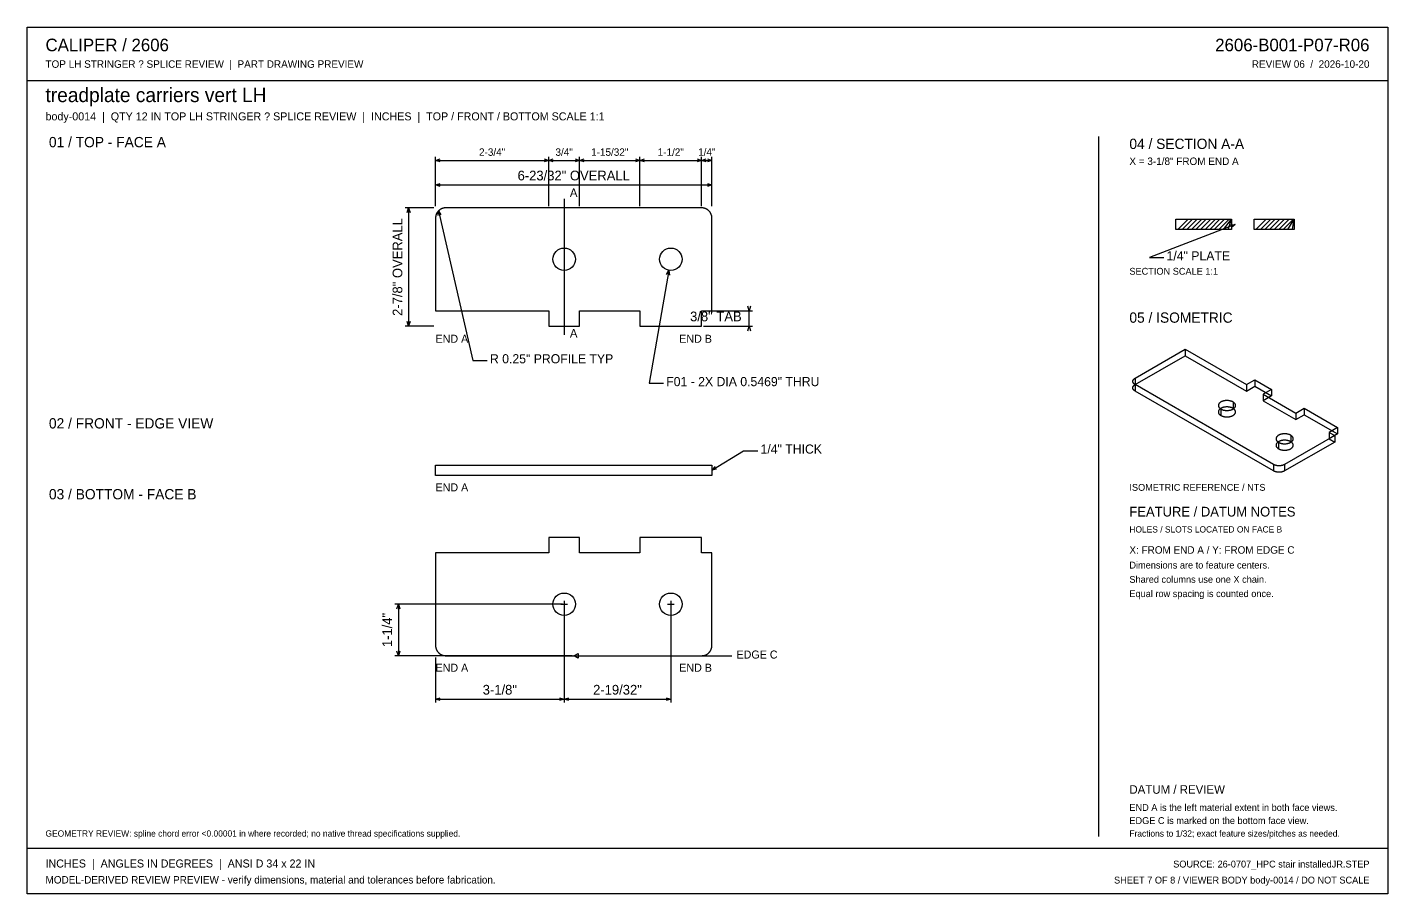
# Model space of a CAD drawing. Header units: inches. Extents: x 0.5 to 33.5, y 0.5 to 21.5.
import ezdxf
from ezdxf.enums import TextEntityAlignment as Align

# ---------------------------------------------------------------- set-up
doc = ezdxf.new("R2010")
doc.units = ezdxf.units.IN
doc.header["$MEASUREMENT"] = 0

msp = doc.modelspace()

# ---------------------------------------------------------------- linework, layer by layer
at = {"layer": 'ANNOTATION'}
for p, q in [((10.392, 17.181), (10.392, 18.375)), ((10.392, 18.292), (10.503, 18.326)), ((10.392, 18.292), (13.142, 18.292)), ((10.503, 18.257), (10.392, 18.292)), ((13.031, 18.326), (13.142, 18.292)), ((13.142, 18.292), (13.031, 18.257)), ((13.142, 17.181), (13.142, 18.375)), ((13.142, 17.181), (13.142, 18.375)), ((13.142, 18.292), (13.253, 18.326)), ((13.142, 18.292), (13.892, 18.292)), ((13.253, 18.257), (13.142, 18.292)), ((13.781, 18.326), (13.892, 18.292)), ((13.892, 18.292), (13.781, 18.257)), ((13.892, 17.181), (13.892, 18.375)), ((13.892, 17.181), (13.892, 18.375)), ((13.892, 18.292), (14.003, 18.326)), ((13.892, 18.292), (15.358, 18.292)), ((14.003, 18.257), (13.892, 18.292)), ((15.247, 18.326), (15.358, 18.292)), ((15.358, 18.292), (15.247, 18.257)), ((15.358, 17.181), (15.358, 18.375)), ((15.358, 17.181), (15.358, 18.375)), ((15.358, 18.292), (15.469, 18.326)), ((15.358, 18.292), (16.858, 18.292)), ((15.469, 18.257), (15.358, 18.292)), ((16.747, 18.326), (16.858, 18.292)), ((16.858, 18.292), (16.747, 18.257)), ((16.858, 17.181), (16.858, 18.375)), ((16.858, 17.181), (16.858, 18.375)), ((16.858, 18.292), (16.969, 18.326)), ((16.858, 18.292), (17.108, 18.292)), ((16.969, 18.257), (16.858, 18.292)), ((16.997, 18.326), (17.108, 18.292)), ((17.108, 18.292), (16.997, 18.257)), ((17.108, 17.181), (17.108, 18.375)), ((10.392, 17.181), (10.392, 17.778)), ((10.392, 17.694), (10.503, 17.729)), ((10.392, 17.694), (17.108, 17.694)), ((10.503, 17.66), (10.392, 17.694)), ((16.997, 17.729), (17.108, 17.694)), ((17.108, 17.694), (16.997, 17.66)), ((17.108, 17.181), (17.108, 17.778)), ((13.517, 17.361), (13.517, 14.056)), ((10.35, 17.139), (9.656, 17.139)), ((9.705, 17.028), (9.739, 17.139)), ((9.739, 17.139), (9.739, 14.264)), ((9.739, 17.139), (9.774, 17.028)), ((10.456, 16.95), (10.465, 17.066)), ((10.465, 17.066), (11.299, 13.431)), ((10.465, 17.066), (10.524, 16.965)), ((29.819, 16.736), (27.736, 15.931)), ((29.703, 16.728), (29.819, 16.736)), ((29.819, 16.736), (29.728, 16.664)), ((27.736, 15.931), (28.083, 15.931)), ((16.061, 15.62), (15.58, 12.875)), ((16.007, 15.516), (16.061, 15.62)), ((16.061, 15.62), (16.076, 15.504)), ((16.9, 14.639), (18.094, 14.639)), ((18.011, 14.639), (17.976, 14.75)), ((18.045, 14.75), (18.011, 14.639)), ((18.011, 14.264), (18.011, 14.639)), ((10.35, 14.264), (9.656, 14.264)), ((9.739, 14.264), (9.705, 14.375)), ((9.774, 14.375), (9.739, 14.264)), ((16.9, 14.264), (18.094, 14.264)), ((17.976, 14.153), (18.011, 14.264)), ((18.011, 14.264), (18.045, 14.153)), ((11.299, 13.431), (11.646, 13.431)), ((15.58, 12.875), (15.927, 12.875)), ((17.108, 10.764), (17.872, 11.236)), ((17.872, 11.236), (18.219, 11.236)), ((17.108, 10.764), (17.184, 10.852)), ((17.221, 10.793), (17.108, 10.764)), ((13.475, 7.507), (9.406, 7.507)), ((9.455, 7.396), (9.489, 7.507)), ((9.489, 7.507), (9.489, 6.257)), ((9.489, 7.507), (9.524, 7.396)), ((13.434, 7.507), (13.6, 7.507)), ((13.517, 7.59), (13.517, 7.424)), ((13.517, 7.465), (13.517, 5.118)), ((13.517, 7.465), (13.517, 5.118)), ((16.025, 7.507), (16.191, 7.507)), ((16.108, 7.59), (16.108, 7.424)), ((16.108, 7.465), (16.108, 5.118)), ((9.489, 6.257), (9.455, 6.368)), ((9.524, 6.368), (9.489, 6.257)), ((13.75, 6.257), (13.861, 6.312)), ((13.861, 6.312), (13.861, 6.201)), ((13.708, 6.257), (9.406, 6.257)), ((10.392, 6.215), (10.392, 5.118)), ((13.75, 6.257), (17.594, 6.257)), ((13.861, 6.201), (13.75, 6.257)), ((10.392, 5.201), (10.503, 5.236)), ((10.392, 5.201), (13.517, 5.201)), ((10.503, 5.167), (10.392, 5.201)), ((13.406, 5.236), (13.517, 5.201)), ((13.517, 5.201), (13.406, 5.167)), ((13.517, 5.201), (13.628, 5.236)), ((13.517, 5.201), (16.108, 5.201)), ((13.628, 5.167), (13.517, 5.201)), ((15.997, 5.236), (16.108, 5.201)), ((16.108, 5.201), (15.997, 5.167))]:
    msp.add_line(p, q, dxfattribs=at)
at = {"layer": 'OUTLINE'}
for p, q in [((0.472, 21.528), (33.528, 21.528)), ((0.472, 0.472), (0.472, 21.528)), ((33.528, 21.528), (33.528, 0.472)), ((0.472, 20.236), (33.528, 20.236)), ((26.5, 18.875), (26.5, 1.861)), ((10.393, 16.907), (10.392, 16.901)), ((10.392, 16.901), (10.392, 16.895)), ((10.392, 16.895), (10.392, 16.889)), ((10.392, 16.889), (10.392, 14.639)), ((10.394, 16.919), (10.393, 16.913)), ((10.393, 16.913), (10.393, 16.907)), ((10.395, 16.926), (10.394, 16.919)), ((10.396, 16.932), (10.395, 16.926)), ((10.397, 16.938), (10.396, 16.932)), ((10.398, 16.944), (10.397, 16.938)), ((10.4, 16.95), (10.398, 16.944)), ((10.401, 16.956), (10.4, 16.95)), ((10.403, 16.961), (10.401, 16.956)), ((10.405, 16.967), (10.403, 16.961)), ((10.407, 16.973), (10.405, 16.967)), ((10.409, 16.979), (10.407, 16.973)), ((10.411, 16.985), (10.409, 16.979)), ((10.413, 16.99), (10.411, 16.985)), ((10.416, 16.996), (10.413, 16.99)), ((10.419, 17.001), (10.416, 16.996)), ((10.422, 17.007), (10.419, 17.001)), ((10.425, 17.012), (10.422, 17.007)), ((10.428, 17.017), (10.425, 17.012)), ((10.431, 17.023), (10.428, 17.017)), ((10.434, 17.028), (10.431, 17.023)), ((10.438, 17.033), (10.434, 17.028)), ((10.441, 17.038), (10.438, 17.033)), ((10.445, 17.043), (10.441, 17.038)), ((10.449, 17.047), (10.445, 17.043)), ((10.453, 17.052), (10.449, 17.047)), ((10.457, 17.057), (10.453, 17.052)), ((10.461, 17.061), (10.457, 17.057)), ((10.465, 17.066), (10.461, 17.061)), ((10.47, 17.07), (10.465, 17.066)), ((10.474, 17.074), (10.47, 17.07)), ((10.479, 17.078), (10.474, 17.074)), ((10.483, 17.082), (10.479, 17.078)), ((10.488, 17.086), (10.483, 17.082)), ((10.493, 17.09), (10.488, 17.086)), ((10.498, 17.093), (10.493, 17.09)), ((10.503, 17.097), (10.498, 17.093)), ((10.508, 17.1), (10.503, 17.097)), ((10.514, 17.103), (10.508, 17.1)), ((10.519, 17.106), (10.514, 17.103)), ((10.524, 17.109), (10.519, 17.106)), ((10.53, 17.112), (10.524, 17.109)), ((10.535, 17.115), (10.53, 17.112)), ((10.541, 17.117), (10.535, 17.115)), ((10.546, 17.12), (10.541, 17.117)), ((10.552, 17.122), (10.546, 17.12)), ((10.558, 17.124), (10.552, 17.122)), ((10.564, 17.126), (10.558, 17.124)), ((10.569, 17.128), (10.564, 17.126)), ((10.575, 17.13), (10.569, 17.128)), ((10.581, 17.131), (10.575, 17.13)), ((10.587, 17.133), (10.581, 17.131)), ((10.593, 17.134), (10.587, 17.133)), ((10.599, 17.135), (10.593, 17.134)), ((10.605, 17.136), (10.599, 17.135)), ((10.611, 17.137), (10.605, 17.136)), ((10.618, 17.138), (10.611, 17.137)), ((10.624, 17.138), (10.618, 17.138)), ((10.63, 17.139), (10.624, 17.138)), ((10.636, 17.139), (10.63, 17.139)), ((10.642, 17.139), (10.636, 17.139)), ((16.858, 17.139), (10.642, 17.139)), ((16.864, 17.139), (16.858, 17.139)), ((16.87, 17.139), (16.864, 17.139)), ((16.876, 17.138), (16.87, 17.139)), ((16.882, 17.138), (16.876, 17.138)), ((16.889, 17.137), (16.882, 17.138)), ((16.895, 17.136), (16.889, 17.137)), ((16.901, 17.135), (16.895, 17.136)), ((16.907, 17.134), (16.901, 17.135)), ((16.913, 17.133), (16.907, 17.134)), ((16.919, 17.131), (16.913, 17.133)), ((16.925, 17.13), (16.919, 17.131)), ((16.931, 17.128), (16.925, 17.13)), ((16.936, 17.126), (16.931, 17.128)), ((16.942, 17.124), (16.936, 17.126)), ((16.948, 17.122), (16.942, 17.124)), ((16.954, 17.12), (16.948, 17.122)), ((16.959, 17.117), (16.954, 17.12)), ((16.965, 17.115), (16.959, 17.117)), ((16.97, 17.112), (16.965, 17.115)), ((16.976, 17.109), (16.97, 17.112)), ((16.981, 17.106), (16.976, 17.109)), ((16.986, 17.103), (16.981, 17.106)), ((16.992, 17.1), (16.986, 17.103)), ((16.997, 17.097), (16.992, 17.1)), ((17.002, 17.093), (16.997, 17.097)), ((17.007, 17.09), (17.002, 17.093)), ((17.012, 17.086), (17.007, 17.09)), ((17.017, 17.082), (17.012, 17.086)), ((17.021, 17.078), (17.017, 17.082)), ((17.026, 17.074), (17.021, 17.078)), ((17.03, 17.07), (17.026, 17.074)), ((17.035, 17.066), (17.03, 17.07)), ((17.039, 17.061), (17.035, 17.066)), ((17.043, 17.057), (17.039, 17.061)), ((17.047, 17.052), (17.043, 17.057)), ((17.051, 17.047), (17.047, 17.052)), ((17.055, 17.043), (17.051, 17.047)), ((17.059, 17.038), (17.055, 17.043)), ((17.062, 17.033), (17.059, 17.038)), ((17.066, 17.028), (17.062, 17.033)), ((17.069, 17.023), (17.066, 17.028)), ((17.072, 17.017), (17.069, 17.023)), ((17.075, 17.012), (17.072, 17.017)), ((17.078, 17.007), (17.075, 17.012)), ((17.081, 17.001), (17.078, 17.007)), ((17.084, 16.996), (17.081, 17.001)), ((17.087, 16.99), (17.084, 16.996)), ((17.089, 16.985), (17.087, 16.99)), ((17.091, 16.979), (17.089, 16.985)), ((17.093, 16.973), (17.091, 16.979)), ((17.095, 16.967), (17.093, 16.973)), ((17.097, 16.961), (17.095, 16.967)), ((17.099, 16.956), (17.097, 16.961)), ((17.1, 16.95), (17.099, 16.956)), ((17.102, 16.944), (17.1, 16.95)), ((17.103, 16.938), (17.102, 16.944)), ((17.104, 16.932), (17.103, 16.938)), ((17.105, 16.926), (17.104, 16.932)), ((17.106, 16.919), (17.105, 16.926)), ((17.107, 16.913), (17.106, 16.919)), ((17.107, 16.907), (17.107, 16.913)), ((17.108, 16.901), (17.107, 16.907)), ((17.108, 16.895), (17.108, 16.901)), ((17.108, 16.889), (17.108, 16.895)), ((17.108, 14.639), (17.108, 16.889)), ((28.382, 16.861), (29.734, 16.861)), ((28.382, 16.611), (28.382, 16.861)), ((28.424, 16.611), (28.674, 16.861)), ((28.535, 16.611), (28.785, 16.861)), ((28.646, 16.611), (28.896, 16.861)), ((28.757, 16.611), (29.007, 16.861)), ((28.868, 16.611), (29.118, 16.861)), ((28.979, 16.611), (29.229, 16.861)), ((29.09, 16.611), (29.34, 16.861)), ((29.201, 16.611), (29.451, 16.861)), ((29.312, 16.611), (29.562, 16.861)), ((29.424, 16.611), (29.674, 16.861)), ((29.535, 16.611), (29.734, 16.861)), ((29.646, 16.611), (29.734, 16.861)), ((29.734, 16.861), (29.734, 16.611)), ((30.28, 16.861), (31.257, 16.861)), ((30.28, 16.611), (30.28, 16.861)), ((30.322, 16.611), (30.572, 16.861)), ((30.433, 16.611), (30.683, 16.861)), ((30.544, 16.611), (30.794, 16.861)), ((30.655, 16.611), (30.905, 16.861)), ((30.766, 16.611), (31.016, 16.861)), ((30.878, 16.611), (31.128, 16.861)), ((30.989, 16.611), (31.239, 16.861)), ((31.1, 16.611), (31.257, 16.861)), ((31.211, 16.611), (31.257, 16.861)), ((31.257, 16.861), (31.257, 16.611)), ((29.734, 16.611), (28.382, 16.611)), ((31.257, 16.611), (30.28, 16.611)), ((10.392, 14.639), (13.142, 14.639)), ((13.142, 14.639), (13.142, 14.264)), ((13.892, 14.264), (13.892, 14.639)), ((13.892, 14.639), (15.358, 14.639)), ((15.358, 14.639), (15.358, 14.264)), ((16.858, 14.639), (17.108, 14.639)), ((16.858, 14.264), (16.858, 14.639)), ((13.142, 14.264), (13.892, 14.264)), ((15.358, 14.264), (16.858, 14.264)), ((27.389, 13), (28.606, 13.702)), ((28.606, 13.702), (28.606, 13.546)), ((28.606, 13.702), (30.093, 12.844)), ((27.389, 12.844), (28.606, 13.546)), ((28.606, 13.546), (30.093, 12.688)), ((27.333, 12.924), (27.334, 12.927)), ((27.333, 12.922), (27.333, 12.924)), ((27.333, 12.919), (27.333, 12.922)), ((27.334, 12.916), (27.333, 12.919)), ((27.334, 12.933), (27.335, 12.935)), ((27.334, 12.93), (27.334, 12.933)), ((27.334, 12.927), (27.334, 12.93)), ((27.334, 12.914), (27.334, 12.916)), ((27.334, 12.911), (27.334, 12.914)), ((27.335, 12.908), (27.334, 12.911)), ((27.335, 12.938), (27.336, 12.941)), ((27.335, 12.935), (27.335, 12.938)), ((27.335, 12.906), (27.335, 12.908)), ((27.336, 12.903), (27.335, 12.906)), ((27.336, 12.941), (27.337, 12.943)), ((27.337, 12.9), (27.336, 12.903)), ((27.337, 12.943), (27.338, 12.946)), ((27.338, 12.898), (27.337, 12.9)), ((27.338, 12.946), (27.339, 12.949)), ((27.339, 12.895), (27.338, 12.898)), ((27.339, 12.949), (27.34, 12.951)), ((27.34, 12.892), (27.339, 12.895)), ((27.34, 12.951), (27.342, 12.954)), ((27.342, 12.89), (27.34, 12.892)), ((27.342, 12.954), (27.343, 12.956)), ((27.343, 12.956), (27.345, 12.959)), ((27.345, 12.959), (27.346, 12.961)), ((27.346, 12.961), (27.348, 12.964)), ((27.348, 12.964), (27.35, 12.966)), ((27.35, 12.966), (27.352, 12.969)), ((27.352, 12.969), (27.354, 12.971)), ((27.354, 12.971), (27.356, 12.974)), ((27.356, 12.974), (27.358, 12.976)), ((27.358, 12.976), (27.361, 12.978)), ((27.361, 12.978), (27.363, 12.981)), ((27.363, 12.981), (27.366, 12.983)), ((27.366, 12.983), (27.368, 12.985)), ((27.368, 12.985), (27.371, 12.987)), ((27.371, 12.987), (27.374, 12.99)), ((27.374, 12.99), (27.377, 12.992)), ((27.377, 12.992), (27.38, 12.994)), ((27.38, 12.994), (27.383, 12.996)), ((27.383, 12.996), (27.386, 12.998)), ((27.386, 12.998), (27.389, 13)), ((27.389, 13), (27.389, 12.844)), ((30.093, 12.844), (30.296, 12.961)), ((30.296, 12.961), (30.702, 12.727)), ((30.296, 12.961), (30.296, 12.805)), ((27.333, 12.768), (27.334, 12.771)), ((27.333, 12.766), (27.333, 12.768)), ((27.333, 12.763), (27.333, 12.766)), ((27.334, 12.76), (27.333, 12.763)), ((27.334, 12.776), (27.335, 12.779)), ((27.334, 12.774), (27.334, 12.776)), ((27.334, 12.771), (27.334, 12.774)), ((27.334, 12.757), (27.334, 12.76)), ((27.334, 12.755), (27.334, 12.757)), ((27.335, 12.752), (27.334, 12.755)), ((27.335, 12.782), (27.336, 12.784)), ((27.335, 12.779), (27.335, 12.782)), ((27.335, 12.749), (27.335, 12.752)), ((27.336, 12.747), (27.335, 12.749)), ((27.336, 12.784), (27.337, 12.787)), ((27.337, 12.744), (27.336, 12.747)), ((27.337, 12.787), (27.338, 12.79)), ((27.338, 12.741), (27.337, 12.744)), ((27.338, 12.79), (27.339, 12.792)), ((27.339, 12.739), (27.338, 12.741)), ((27.339, 12.792), (27.34, 12.795)), ((27.34, 12.736), (27.339, 12.739)), ((27.34, 12.795), (27.342, 12.798)), ((27.342, 12.734), (27.34, 12.736)), ((27.343, 12.887), (27.342, 12.89)), ((27.342, 12.798), (27.343, 12.8)), ((27.343, 12.731), (27.342, 12.734)), ((27.345, 12.885), (27.343, 12.887)), ((27.343, 12.8), (27.345, 12.803)), ((27.345, 12.728), (27.343, 12.731)), ((27.346, 12.882), (27.345, 12.885)), ((27.345, 12.803), (27.346, 12.805)), ((27.346, 12.726), (27.345, 12.728)), ((27.348, 12.879), (27.346, 12.882)), ((27.346, 12.805), (27.348, 12.808)), ((27.348, 12.723), (27.346, 12.726)), ((27.35, 12.877), (27.348, 12.879)), ((27.348, 12.808), (27.35, 12.81)), ((27.35, 12.721), (27.348, 12.723)), ((27.352, 12.874), (27.35, 12.877)), ((27.35, 12.81), (27.352, 12.813)), ((27.352, 12.718), (27.35, 12.721)), ((27.354, 12.872), (27.352, 12.874)), ((27.352, 12.813), (27.354, 12.815)), ((27.354, 12.716), (27.352, 12.718)), ((27.356, 12.87), (27.354, 12.872)), ((27.354, 12.815), (27.356, 12.818)), ((27.356, 12.714), (27.354, 12.716)), ((27.358, 12.867), (27.356, 12.87)), ((27.356, 12.818), (27.358, 12.82)), ((27.358, 12.711), (27.356, 12.714)), ((27.361, 12.865), (27.358, 12.867)), ((27.358, 12.82), (27.361, 12.822)), ((27.361, 12.709), (27.358, 12.711)), ((27.363, 12.863), (27.361, 12.865)), ((27.361, 12.822), (27.363, 12.825)), ((27.363, 12.707), (27.361, 12.709)), ((27.366, 12.86), (27.363, 12.863)), ((27.363, 12.825), (27.366, 12.827)), ((27.366, 12.704), (27.363, 12.707)), ((27.368, 12.858), (27.366, 12.86)), ((27.366, 12.827), (27.368, 12.829)), ((27.368, 12.702), (27.366, 12.704)), ((27.371, 12.856), (27.368, 12.858)), ((27.368, 12.829), (27.371, 12.831)), ((27.371, 12.7), (27.368, 12.702)), ((27.374, 12.854), (27.371, 12.856)), ((27.371, 12.831), (27.374, 12.833)), ((27.374, 12.698), (27.371, 12.7)), ((27.377, 12.852), (27.374, 12.854)), ((27.374, 12.833), (27.377, 12.836)), ((27.377, 12.696), (27.374, 12.698)), ((27.38, 12.85), (27.377, 12.852)), ((27.377, 12.836), (27.38, 12.838)), ((27.38, 12.693), (27.377, 12.696)), ((27.383, 12.848), (27.38, 12.85)), ((27.38, 12.838), (27.383, 12.84)), ((27.383, 12.691), (27.38, 12.693)), ((27.386, 12.846), (27.383, 12.848)), ((27.383, 12.84), (27.386, 12.842)), ((27.386, 12.689), (27.383, 12.691)), ((27.389, 12.844), (27.386, 12.846)), ((27.386, 12.842), (27.389, 12.844)), ((27.389, 12.688), (27.386, 12.689)), ((30.751, 10.903), (27.389, 12.844)), ((27.389, 12.844), (27.389, 12.688)), ((30.751, 10.747), (27.389, 12.688)), ((30.093, 12.844), (30.093, 12.688)), ((30.093, 12.688), (30.296, 12.805)), ((30.296, 12.805), (30.702, 12.57)), ((30.702, 12.727), (30.499, 12.609)), ((30.499, 12.609), (31.292, 12.152)), ((30.499, 12.609), (30.499, 12.453)), ((30.702, 12.57), (30.499, 12.453)), ((30.702, 12.727), (30.702, 12.57)), ((29.412, 12.348), (29.411, 12.342)), ((29.411, 12.342), (29.411, 12.336)), ((29.411, 12.336), (29.411, 12.33)), ((29.411, 12.33), (29.412, 12.324)), ((29.413, 12.354), (29.412, 12.348)), ((29.412, 12.324), (29.413, 12.319)), ((29.415, 12.36), (29.413, 12.354)), ((29.413, 12.319), (29.415, 12.313)), ((29.417, 12.366), (29.415, 12.36)), ((29.415, 12.313), (29.417, 12.307)), ((29.42, 12.371), (29.417, 12.366)), ((29.417, 12.307), (29.42, 12.301)), ((29.423, 12.377), (29.42, 12.371)), ((29.42, 12.301), (29.423, 12.296)), ((29.427, 12.382), (29.423, 12.377)), ((29.423, 12.296), (29.427, 12.29)), ((29.431, 12.388), (29.427, 12.382)), ((29.427, 12.29), (29.431, 12.285)), ((29.431, 12.232), (29.427, 12.226)), ((29.436, 12.393), (29.431, 12.388)), ((29.431, 12.285), (29.436, 12.279)), ((29.436, 12.237), (29.431, 12.232)), ((29.441, 12.398), (29.436, 12.393)), ((29.436, 12.279), (29.441, 12.274)), ((29.441, 12.242), (29.436, 12.237)), ((29.446, 12.403), (29.441, 12.398)), ((29.441, 12.274), (29.446, 12.269)), ((29.446, 12.247), (29.441, 12.242)), ((29.452, 12.408), (29.446, 12.403)), ((29.446, 12.269), (29.452, 12.264)), ((29.452, 12.252), (29.446, 12.247)), ((29.458, 12.413), (29.452, 12.408)), ((29.452, 12.264), (29.458, 12.26)), ((29.458, 12.257), (29.452, 12.252)), ((29.465, 12.417), (29.458, 12.413)), ((29.465, 12.261), (29.458, 12.257)), ((29.458, 12.26), (29.465, 12.255)), ((29.472, 12.422), (29.465, 12.417)), ((29.472, 12.266), (29.465, 12.261)), ((29.465, 12.255), (29.472, 12.251)), ((29.48, 12.426), (29.472, 12.422)), ((29.48, 12.27), (29.472, 12.266)), ((29.472, 12.251), (29.472, 12.095)), ((29.472, 12.251), (29.48, 12.247)), ((29.487, 12.43), (29.48, 12.426)), ((29.487, 12.273), (29.48, 12.27)), ((29.48, 12.247), (29.487, 12.243)), ((29.495, 12.433), (29.487, 12.43)), ((29.495, 12.277), (29.487, 12.273)), ((29.487, 12.243), (29.495, 12.239)), ((29.504, 12.437), (29.495, 12.433)), ((29.504, 12.281), (29.495, 12.277)), ((29.495, 12.239), (29.504, 12.236)), ((29.513, 12.44), (29.504, 12.437)), ((29.513, 12.284), (29.504, 12.281)), ((29.504, 12.236), (29.513, 12.233)), ((29.521, 12.443), (29.513, 12.44)), ((29.521, 12.287), (29.513, 12.284)), ((29.513, 12.233), (29.521, 12.23)), ((29.531, 12.445), (29.521, 12.443)), ((29.531, 12.289), (29.521, 12.287)), ((29.54, 12.448), (29.531, 12.445)), ((29.54, 12.292), (29.531, 12.289)), ((29.55, 12.45), (29.54, 12.448)), ((29.55, 12.294), (29.54, 12.292)), ((29.559, 12.452), (29.55, 12.45)), ((29.559, 12.296), (29.55, 12.294)), ((29.569, 12.453), (29.559, 12.452)), ((29.569, 12.297), (29.559, 12.296)), ((29.579, 12.455), (29.569, 12.453)), ((29.579, 12.299), (29.569, 12.297)), ((29.589, 12.456), (29.579, 12.455)), ((29.589, 12.3), (29.579, 12.299)), ((29.6, 12.456), (29.589, 12.456)), ((29.6, 12.3), (29.589, 12.3)), ((29.61, 12.457), (29.6, 12.456)), ((29.61, 12.301), (29.6, 12.3)), ((29.62, 12.457), (29.61, 12.457)), ((29.62, 12.301), (29.61, 12.301)), ((29.63, 12.457), (29.62, 12.457)), ((29.63, 12.301), (29.62, 12.301)), ((29.641, 12.456), (29.63, 12.457)), ((29.641, 12.3), (29.63, 12.301)), ((29.651, 12.456), (29.641, 12.456)), ((29.651, 12.3), (29.641, 12.3)), ((29.661, 12.455), (29.651, 12.456)), ((29.661, 12.299), (29.651, 12.3)), ((29.671, 12.453), (29.661, 12.455)), ((29.671, 12.297), (29.661, 12.299)), ((29.681, 12.452), (29.671, 12.453)), ((29.681, 12.296), (29.671, 12.297)), ((29.691, 12.45), (29.681, 12.452)), ((29.691, 12.294), (29.681, 12.296)), ((29.7, 12.448), (29.691, 12.45)), ((29.7, 12.292), (29.691, 12.294)), ((29.709, 12.445), (29.7, 12.448)), ((29.709, 12.289), (29.7, 12.292)), ((29.719, 12.443), (29.709, 12.445)), ((29.719, 12.287), (29.709, 12.289)), ((29.728, 12.44), (29.719, 12.443)), ((29.728, 12.284), (29.719, 12.287)), ((29.719, 12.23), (29.728, 12.233)), ((29.736, 12.437), (29.728, 12.44)), ((29.736, 12.281), (29.728, 12.284)), ((29.728, 12.233), (29.736, 12.236)), ((29.745, 12.433), (29.736, 12.437)), ((29.745, 12.277), (29.736, 12.281)), ((29.736, 12.236), (29.745, 12.239)), ((29.753, 12.43), (29.745, 12.433)), ((29.753, 12.273), (29.745, 12.277)), ((29.745, 12.239), (29.753, 12.243)), ((29.761, 12.426), (29.753, 12.43)), ((29.761, 12.27), (29.753, 12.273)), ((29.753, 12.243), (29.761, 12.247)), ((29.768, 12.422), (29.761, 12.426)), ((29.768, 12.266), (29.761, 12.27)), ((29.761, 12.247), (29.768, 12.251)), ((29.768, 12.422), (29.768, 12.266)), ((29.775, 12.417), (29.768, 12.422)), ((29.775, 12.261), (29.768, 12.266)), ((29.768, 12.251), (29.775, 12.255)), ((29.782, 12.413), (29.775, 12.417)), ((29.782, 12.257), (29.775, 12.261)), ((29.775, 12.255), (29.782, 12.26)), ((29.788, 12.408), (29.782, 12.413)), ((29.782, 12.26), (29.788, 12.264)), ((29.788, 12.252), (29.782, 12.257)), ((29.794, 12.403), (29.788, 12.408)), ((29.788, 12.264), (29.794, 12.269)), ((29.794, 12.247), (29.788, 12.252)), ((29.799, 12.398), (29.794, 12.403)), ((29.794, 12.269), (29.799, 12.274)), ((29.799, 12.242), (29.794, 12.247)), ((29.804, 12.393), (29.799, 12.398)), ((29.799, 12.274), (29.804, 12.279)), ((29.804, 12.237), (29.799, 12.242)), ((29.809, 12.388), (29.804, 12.393)), ((29.804, 12.279), (29.809, 12.285)), ((29.809, 12.232), (29.804, 12.237)), ((29.813, 12.382), (29.809, 12.388)), ((29.809, 12.285), (29.813, 12.29)), ((29.813, 12.226), (29.809, 12.232)), ((29.817, 12.377), (29.813, 12.382)), ((29.813, 12.29), (29.817, 12.296)), ((29.82, 12.371), (29.817, 12.377)), ((29.817, 12.296), (29.82, 12.301)), ((29.823, 12.366), (29.82, 12.371)), ((29.82, 12.301), (29.823, 12.307)), ((29.825, 12.36), (29.823, 12.366)), ((29.823, 12.307), (29.825, 12.313)), ((29.827, 12.354), (29.825, 12.36)), ((29.825, 12.313), (29.827, 12.319)), ((29.828, 12.348), (29.827, 12.354)), ((29.827, 12.319), (29.828, 12.324)), ((29.829, 12.342), (29.828, 12.348)), ((29.828, 12.324), (29.829, 12.33)), ((29.829, 12.336), (29.829, 12.342)), ((29.829, 12.33), (29.829, 12.336)), ((30.499, 12.453), (31.292, 11.996)), ((31.292, 12.152), (31.494, 12.269)), ((31.494, 12.269), (31.494, 12.113)), ((31.494, 12.269), (32.306, 11.801)), ((29.412, 12.192), (29.411, 12.186)), ((29.411, 12.186), (29.411, 12.18)), ((29.411, 12.18), (29.411, 12.174)), ((29.411, 12.174), (29.412, 12.168)), ((29.413, 12.198), (29.412, 12.192)), ((29.412, 12.168), (29.413, 12.162)), ((29.415, 12.204), (29.413, 12.198)), ((29.413, 12.162), (29.415, 12.157)), ((29.417, 12.209), (29.415, 12.204)), ((29.415, 12.157), (29.417, 12.151)), ((29.42, 12.215), (29.417, 12.209)), ((29.417, 12.151), (29.42, 12.145)), ((29.423, 12.221), (29.42, 12.215)), ((29.42, 12.145), (29.423, 12.139)), ((29.427, 12.226), (29.423, 12.221)), ((29.423, 12.139), (29.427, 12.134)), ((29.427, 12.134), (29.431, 12.129)), ((29.431, 12.129), (29.436, 12.123)), ((29.436, 12.123), (29.441, 12.118)), ((29.441, 12.118), (29.446, 12.113)), ((29.446, 12.113), (29.452, 12.108)), ((29.452, 12.108), (29.458, 12.104)), ((29.458, 12.104), (29.465, 12.099)), ((29.465, 12.099), (29.472, 12.095)), ((29.472, 12.095), (29.48, 12.091)), ((29.48, 12.091), (29.487, 12.087)), ((29.487, 12.087), (29.495, 12.083)), ((29.495, 12.083), (29.504, 12.08)), ((29.504, 12.08), (29.513, 12.077)), ((29.513, 12.077), (29.521, 12.074)), ((29.521, 12.23), (29.531, 12.227)), ((29.521, 12.074), (29.531, 12.071)), ((29.531, 12.227), (29.54, 12.225)), ((29.531, 12.071), (29.54, 12.069)), ((29.54, 12.225), (29.55, 12.223)), ((29.54, 12.069), (29.55, 12.066)), ((29.55, 12.223), (29.559, 12.221)), ((29.55, 12.066), (29.559, 12.065)), ((29.559, 12.221), (29.569, 12.219)), ((29.559, 12.065), (29.569, 12.063)), ((29.569, 12.219), (29.579, 12.218)), ((29.569, 12.063), (29.579, 12.062)), ((29.579, 12.218), (29.589, 12.217)), ((29.579, 12.062), (29.589, 12.061)), ((29.589, 12.217), (29.6, 12.216)), ((29.589, 12.061), (29.6, 12.06)), ((29.6, 12.216), (29.61, 12.216)), ((29.6, 12.06), (29.61, 12.06)), ((29.61, 12.216), (29.62, 12.216)), ((29.61, 12.06), (29.62, 12.059)), ((29.62, 12.216), (29.63, 12.216)), ((29.62, 12.059), (29.63, 12.06)), ((29.63, 12.216), (29.641, 12.216)), ((29.63, 12.06), (29.641, 12.06)), ((29.641, 12.216), (29.651, 12.217)), ((29.641, 12.06), (29.651, 12.061)), ((29.651, 12.217), (29.661, 12.218)), ((29.651, 12.061), (29.661, 12.062)), ((29.661, 12.218), (29.671, 12.219)), ((29.661, 12.062), (29.671, 12.063)), ((29.671, 12.219), (29.681, 12.221)), ((29.671, 12.063), (29.681, 12.065)), ((29.681, 12.221), (29.691, 12.223)), ((29.681, 12.065), (29.691, 12.066)), ((29.691, 12.223), (29.7, 12.225)), ((29.691, 12.066), (29.7, 12.069)), ((29.7, 12.225), (29.709, 12.227)), ((29.7, 12.069), (29.709, 12.071)), ((29.709, 12.227), (29.719, 12.23)), ((29.709, 12.071), (29.719, 12.074)), ((29.719, 12.074), (29.728, 12.077)), ((29.728, 12.077), (29.736, 12.08)), ((29.736, 12.08), (29.745, 12.083)), ((29.745, 12.083), (29.753, 12.087)), ((29.753, 12.087), (29.761, 12.091)), ((29.761, 12.091), (29.768, 12.095)), ((29.768, 12.095), (29.775, 12.099)), ((29.775, 12.099), (29.782, 12.104)), ((29.782, 12.104), (29.788, 12.108)), ((29.788, 12.108), (29.794, 12.113)), ((29.794, 12.113), (29.799, 12.118)), ((29.799, 12.118), (29.804, 12.123)), ((29.804, 12.123), (29.809, 12.129)), ((29.809, 12.129), (29.813, 12.134)), ((29.817, 12.221), (29.813, 12.226)), ((29.813, 12.134), (29.817, 12.139)), ((29.82, 12.215), (29.817, 12.221)), ((29.817, 12.139), (29.82, 12.145)), ((29.823, 12.209), (29.82, 12.215)), ((29.82, 12.145), (29.823, 12.151)), ((29.825, 12.204), (29.823, 12.209)), ((29.823, 12.151), (29.825, 12.157)), ((29.827, 12.198), (29.825, 12.204)), ((29.825, 12.157), (29.827, 12.162)), ((29.828, 12.192), (29.827, 12.198)), ((29.827, 12.162), (29.828, 12.168)), ((29.829, 12.186), (29.828, 12.192)), ((29.828, 12.168), (29.829, 12.174)), ((29.829, 12.18), (29.829, 12.186)), ((29.829, 12.174), (29.829, 12.18)), ((31.292, 12.152), (31.292, 11.996)), ((31.292, 11.996), (31.494, 12.113)), ((31.494, 12.113), (32.306, 11.644)), ((30.828, 11.574), (30.824, 11.568)), ((30.832, 11.579), (30.828, 11.574)), ((30.837, 11.584), (30.832, 11.579)), ((30.842, 11.589), (30.837, 11.584)), ((30.847, 11.594), (30.842, 11.589)), ((30.853, 11.599), (30.847, 11.594)), ((30.86, 11.604), (30.853, 11.599)), ((30.866, 11.608), (30.86, 11.604)), ((30.873, 11.613), (30.866, 11.608)), ((30.881, 11.617), (30.873, 11.613)), ((30.889, 11.621), (30.881, 11.617)), ((30.897, 11.624), (30.889, 11.621)), ((30.905, 11.628), (30.897, 11.624)), ((30.914, 11.631), (30.905, 11.628)), ((30.923, 11.634), (30.914, 11.631)), ((30.932, 11.636), (30.923, 11.634)), ((30.941, 11.639), (30.932, 11.636)), ((30.951, 11.641), (30.941, 11.639)), ((30.96, 11.643), (30.951, 11.641)), ((30.97, 11.644), (30.96, 11.643)), ((30.98, 11.646), (30.97, 11.644)), ((30.991, 11.647), (30.98, 11.646)), ((31.001, 11.647), (30.991, 11.647)), ((31.011, 11.648), (31.001, 11.647)), ((31.021, 11.648), (31.011, 11.648)), ((31.031, 11.648), (31.021, 11.648)), ((32.238, 11.605), (31.021, 10.903)), ((31.042, 11.647), (31.031, 11.648)), ((31.052, 11.647), (31.042, 11.647)), ((31.062, 11.646), (31.052, 11.647)), ((31.072, 11.644), (31.062, 11.646)), ((31.082, 11.643), (31.072, 11.644)), ((31.092, 11.641), (31.082, 11.643)), ((31.101, 11.639), (31.092, 11.641)), ((31.111, 11.636), (31.101, 11.639)), ((31.12, 11.634), (31.111, 11.636)), ((31.129, 11.631), (31.12, 11.634)), ((31.137, 11.628), (31.129, 11.631)), ((31.146, 11.624), (31.137, 11.628)), ((31.154, 11.621), (31.146, 11.624)), ((31.162, 11.617), (31.154, 11.621)), ((31.169, 11.613), (31.162, 11.617)), ((31.176, 11.608), (31.169, 11.613)), ((31.169, 11.613), (31.169, 11.457)), ((31.183, 11.604), (31.176, 11.608)), ((31.189, 11.599), (31.183, 11.604)), ((31.195, 11.594), (31.189, 11.599)), ((31.201, 11.589), (31.195, 11.594)), ((31.206, 11.584), (31.201, 11.589)), ((31.21, 11.579), (31.206, 11.584)), ((31.214, 11.574), (31.21, 11.579)), ((31.218, 11.568), (31.214, 11.574)), ((32.306, 11.801), (32.103, 11.683)), ((32.103, 11.683), (32.103, 11.527)), ((32.103, 11.683), (32.238, 11.605)), ((32.306, 11.644), (32.103, 11.527)), ((32.238, 11.605), (32.238, 11.449)), ((32.306, 11.801), (32.306, 11.644)), ((30.813, 11.539), (30.812, 11.533)), ((30.812, 11.533), (30.812, 11.527)), ((30.812, 11.527), (30.812, 11.521)), ((30.812, 11.521), (30.813, 11.515)), ((30.813, 11.383), (30.812, 11.377)), ((30.812, 11.377), (30.812, 11.371)), ((30.812, 11.371), (30.812, 11.365)), ((30.812, 11.365), (30.813, 11.359)), ((30.814, 11.545), (30.813, 11.539)), ((30.813, 11.515), (30.814, 11.51)), ((30.814, 11.389), (30.813, 11.383)), ((30.813, 11.359), (30.814, 11.353)), ((30.816, 11.551), (30.814, 11.545)), ((30.814, 11.51), (30.816, 11.504)), ((30.816, 11.395), (30.814, 11.389)), ((30.814, 11.353), (30.816, 11.348)), ((30.818, 11.557), (30.816, 11.551)), ((30.816, 11.504), (30.818, 11.498)), ((30.818, 11.401), (30.816, 11.395)), ((30.816, 11.348), (30.818, 11.342)), ((30.821, 11.562), (30.818, 11.557)), ((30.818, 11.498), (30.821, 11.492)), ((30.821, 11.406), (30.818, 11.401)), ((30.818, 11.342), (30.821, 11.336)), ((30.824, 11.568), (30.821, 11.562)), ((30.821, 11.492), (30.824, 11.487)), ((30.824, 11.412), (30.821, 11.406)), ((30.821, 11.336), (30.824, 11.331)), ((30.824, 11.487), (30.828, 11.481)), ((30.828, 11.417), (30.824, 11.412)), ((30.824, 11.331), (30.828, 11.325)), ((30.828, 11.481), (30.832, 11.476)), ((30.832, 11.423), (30.828, 11.417)), ((30.828, 11.325), (30.832, 11.32)), ((30.832, 11.476), (30.837, 11.47)), ((30.837, 11.428), (30.832, 11.423)), ((30.832, 11.32), (30.837, 11.314)), ((30.837, 11.47), (30.842, 11.465)), ((30.842, 11.433), (30.837, 11.428)), ((30.837, 11.314), (30.842, 11.309)), ((30.842, 11.465), (30.847, 11.46)), ((30.847, 11.438), (30.842, 11.433)), ((30.842, 11.309), (30.847, 11.304)), ((30.847, 11.46), (30.853, 11.455)), ((30.853, 11.443), (30.847, 11.438)), ((30.847, 11.304), (30.853, 11.299)), ((30.853, 11.455), (30.86, 11.451)), ((30.86, 11.448), (30.853, 11.443)), ((30.853, 11.299), (30.86, 11.295)), ((30.866, 11.452), (30.86, 11.448)), ((30.86, 11.451), (30.866, 11.446)), ((30.86, 11.295), (30.866, 11.29)), ((30.873, 11.457), (30.866, 11.452)), ((30.866, 11.446), (30.873, 11.442)), ((30.866, 11.29), (30.873, 11.286)), ((30.881, 11.461), (30.873, 11.457)), ((30.873, 11.442), (30.873, 11.286)), ((30.873, 11.442), (30.881, 11.438)), ((30.873, 11.286), (30.881, 11.282)), ((30.889, 11.465), (30.881, 11.461)), ((30.881, 11.438), (30.889, 11.434)), ((30.881, 11.282), (30.889, 11.278)), ((30.897, 11.468), (30.889, 11.465)), ((30.889, 11.434), (30.897, 11.43)), ((30.889, 11.278), (30.897, 11.274)), ((30.905, 11.472), (30.897, 11.468)), ((30.897, 11.43), (30.905, 11.427)), ((30.897, 11.274), (30.905, 11.271)), ((30.914, 11.475), (30.905, 11.472)), ((30.905, 11.427), (30.914, 11.424)), ((30.905, 11.271), (30.914, 11.268)), ((30.923, 11.478), (30.914, 11.475)), ((30.914, 11.424), (30.923, 11.421)), ((30.914, 11.268), (30.923, 11.265)), ((30.932, 11.48), (30.923, 11.478)), ((30.923, 11.421), (30.932, 11.418)), ((30.923, 11.265), (30.932, 11.262)), ((30.941, 11.483), (30.932, 11.48)), ((30.932, 11.418), (30.941, 11.416)), ((30.932, 11.262), (30.941, 11.26)), ((30.951, 11.485), (30.941, 11.483)), ((30.941, 11.416), (30.951, 11.414)), ((30.941, 11.26), (30.951, 11.258)), ((30.96, 11.487), (30.951, 11.485)), ((30.951, 11.414), (30.96, 11.412)), ((30.951, 11.258), (30.96, 11.256)), ((30.97, 11.488), (30.96, 11.487)), ((30.96, 11.412), (30.97, 11.41)), ((30.96, 11.256), (30.97, 11.254)), ((30.98, 11.49), (30.97, 11.488)), ((30.97, 11.41), (30.98, 11.409)), ((30.97, 11.254), (30.98, 11.253)), ((30.991, 11.491), (30.98, 11.49)), ((30.98, 11.409), (30.991, 11.408)), ((30.98, 11.253), (30.991, 11.252)), ((31.001, 11.491), (30.991, 11.491)), ((30.991, 11.408), (31.001, 11.407)), ((30.991, 11.252), (31.001, 11.251)), ((31.011, 11.492), (31.001, 11.491)), ((31.001, 11.407), (31.011, 11.407)), ((31.001, 11.251), (31.011, 11.251)), ((31.021, 11.492), (31.011, 11.492)), ((31.011, 11.407), (31.021, 11.407)), ((31.011, 11.251), (31.021, 11.25)), ((31.031, 11.492), (31.021, 11.492)), ((32.238, 11.449), (31.021, 10.747)), ((31.021, 11.407), (31.031, 11.407)), ((31.021, 11.25), (31.031, 11.251)), ((31.042, 11.491), (31.031, 11.492)), ((31.031, 11.407), (31.042, 11.407)), ((31.031, 11.251), (31.042, 11.251)), ((31.052, 11.491), (31.042, 11.491)), ((31.042, 11.407), (31.052, 11.408)), ((31.042, 11.251), (31.052, 11.252)), ((31.062, 11.49), (31.052, 11.491)), ((31.052, 11.408), (31.062, 11.409)), ((31.052, 11.252), (31.062, 11.253)), ((31.072, 11.488), (31.062, 11.49)), ((31.062, 11.409), (31.072, 11.41)), ((31.062, 11.253), (31.072, 11.254)), ((31.082, 11.487), (31.072, 11.488)), ((31.072, 11.41), (31.082, 11.412)), ((31.072, 11.254), (31.082, 11.256)), ((31.092, 11.485), (31.082, 11.487)), ((31.082, 11.412), (31.092, 11.414)), ((31.082, 11.256), (31.092, 11.258)), ((31.101, 11.483), (31.092, 11.485)), ((31.092, 11.414), (31.101, 11.416)), ((31.092, 11.258), (31.101, 11.26)), ((31.111, 11.48), (31.101, 11.483)), ((31.101, 11.416), (31.111, 11.418)), ((31.101, 11.26), (31.111, 11.262)), ((31.12, 11.478), (31.111, 11.48)), ((31.111, 11.418), (31.12, 11.421)), ((31.111, 11.262), (31.12, 11.265)), ((31.129, 11.475), (31.12, 11.478)), ((31.12, 11.421), (31.129, 11.424)), ((31.12, 11.265), (31.129, 11.268)), ((31.137, 11.472), (31.129, 11.475)), ((31.129, 11.424), (31.137, 11.427)), ((31.129, 11.268), (31.137, 11.271)), ((31.146, 11.468), (31.137, 11.472)), ((31.137, 11.427), (31.146, 11.43)), ((31.137, 11.271), (31.146, 11.274)), ((31.154, 11.465), (31.146, 11.468)), ((31.146, 11.43), (31.154, 11.434)), ((31.146, 11.274), (31.154, 11.278)), ((31.162, 11.461), (31.154, 11.465)), ((31.154, 11.434), (31.162, 11.438)), ((31.154, 11.278), (31.162, 11.282)), ((31.169, 11.457), (31.162, 11.461)), ((31.162, 11.438), (31.169, 11.442)), ((31.162, 11.282), (31.169, 11.286)), ((31.176, 11.452), (31.169, 11.457)), ((31.169, 11.442), (31.176, 11.446)), ((31.169, 11.286), (31.176, 11.29)), ((31.183, 11.448), (31.176, 11.452)), ((31.176, 11.446), (31.183, 11.451)), ((31.176, 11.29), (31.183, 11.295)), ((31.183, 11.451), (31.189, 11.455)), ((31.189, 11.443), (31.183, 11.448)), ((31.183, 11.295), (31.189, 11.299)), ((31.189, 11.455), (31.195, 11.46)), ((31.195, 11.438), (31.189, 11.443)), ((31.189, 11.299), (31.195, 11.304)), ((31.195, 11.46), (31.201, 11.465)), ((31.201, 11.433), (31.195, 11.438)), ((31.195, 11.304), (31.201, 11.309)), ((31.201, 11.465), (31.206, 11.47)), ((31.206, 11.428), (31.201, 11.433)), ((31.201, 11.309), (31.206, 11.314)), ((31.206, 11.47), (31.21, 11.476)), ((31.21, 11.423), (31.206, 11.428)), ((31.206, 11.314), (31.21, 11.32)), ((31.21, 11.476), (31.214, 11.481)), ((31.214, 11.417), (31.21, 11.423)), ((31.21, 11.32), (31.214, 11.325)), ((31.214, 11.481), (31.218, 11.487)), ((31.218, 11.412), (31.214, 11.417)), ((31.214, 11.325), (31.218, 11.331)), ((31.221, 11.562), (31.218, 11.568)), ((31.218, 11.487), (31.221, 11.492)), ((31.221, 11.406), (31.218, 11.412)), ((31.218, 11.331), (31.221, 11.336)), ((31.224, 11.557), (31.221, 11.562)), ((31.221, 11.492), (31.224, 11.498)), ((31.224, 11.401), (31.221, 11.406)), ((31.221, 11.336), (31.224, 11.342)), ((31.226, 11.551), (31.224, 11.557)), ((31.224, 11.498), (31.226, 11.504)), ((31.226, 11.395), (31.224, 11.401)), ((31.224, 11.342), (31.226, 11.348)), ((31.228, 11.545), (31.226, 11.551)), ((31.226, 11.504), (31.228, 11.51)), ((31.228, 11.389), (31.226, 11.395)), ((31.226, 11.348), (31.228, 11.353)), ((31.229, 11.539), (31.228, 11.545)), ((31.228, 11.51), (31.229, 11.515)), ((31.229, 11.383), (31.228, 11.389)), ((31.228, 11.353), (31.229, 11.359)), ((31.23, 11.533), (31.229, 11.539)), ((31.229, 11.515), (31.23, 11.521)), ((31.23, 11.377), (31.229, 11.383)), ((31.229, 11.359), (31.23, 11.365)), ((31.23, 11.527), (31.23, 11.533)), ((31.23, 11.521), (31.23, 11.527)), ((31.23, 11.371), (31.23, 11.377)), ((31.23, 11.365), (31.23, 11.371)), ((32.103, 11.527), (32.238, 11.449)), ((10.392, 10.889), (17.108, 10.889)), ((10.392, 10.639), (10.392, 10.889)), ((17.108, 10.639), (10.392, 10.639)), ((17.108, 10.889), (17.108, 10.639)), ((30.751, 10.903), (30.751, 10.747)), ((30.754, 10.901), (30.751, 10.903)), ((30.754, 10.745), (30.751, 10.747)), ((30.758, 10.899), (30.754, 10.901)), ((30.758, 10.743), (30.754, 10.745)), ((30.761, 10.897), (30.758, 10.899)), ((30.761, 10.741), (30.758, 10.743)), ((30.765, 10.896), (30.761, 10.897)), ((30.765, 10.739), (30.761, 10.741)), ((30.768, 10.894), (30.765, 10.896)), ((30.768, 10.738), (30.765, 10.739)), ((30.772, 10.892), (30.768, 10.894)), ((30.772, 10.736), (30.768, 10.738)), ((30.776, 10.891), (30.772, 10.892)), ((30.776, 10.735), (30.772, 10.736)), ((30.78, 10.889), (30.776, 10.891)), ((30.78, 10.733), (30.776, 10.735)), ((30.784, 10.888), (30.78, 10.889)), ((30.784, 10.732), (30.78, 10.733)), ((30.788, 10.886), (30.784, 10.888)), ((30.788, 10.73), (30.784, 10.732)), ((30.792, 10.885), (30.788, 10.886)), ((30.792, 10.729), (30.788, 10.73)), ((30.796, 10.884), (30.792, 10.885)), ((30.796, 10.727), (30.792, 10.729)), ((30.8, 10.882), (30.796, 10.884)), ((30.8, 10.726), (30.796, 10.727)), ((30.804, 10.881), (30.8, 10.882)), ((30.804, 10.725), (30.8, 10.726)), ((30.809, 10.88), (30.804, 10.881)), ((30.809, 10.724), (30.804, 10.725)), ((30.813, 10.879), (30.809, 10.88)), ((30.813, 10.723), (30.809, 10.724)), ((30.817, 10.878), (30.813, 10.879)), ((30.817, 10.722), (30.813, 10.723)), ((30.822, 10.877), (30.817, 10.878)), ((30.822, 10.721), (30.817, 10.722)), ((30.826, 10.876), (30.822, 10.877)), ((30.826, 10.72), (30.822, 10.721)), ((30.83, 10.875), (30.826, 10.876)), ((30.83, 10.719), (30.826, 10.72)), ((30.835, 10.875), (30.83, 10.875)), ((30.835, 10.718), (30.83, 10.719)), ((30.84, 10.874), (30.835, 10.875)), ((30.84, 10.718), (30.835, 10.718)), ((30.844, 10.873), (30.84, 10.874)), ((30.844, 10.717), (30.84, 10.718)), ((30.849, 10.873), (30.844, 10.873)), ((30.849, 10.717), (30.844, 10.717)), ((30.853, 10.872), (30.849, 10.873)), ((30.853, 10.716), (30.849, 10.717)), ((30.858, 10.872), (30.853, 10.872)), ((30.858, 10.716), (30.853, 10.716)), ((30.863, 10.871), (30.858, 10.872)), ((30.863, 10.715), (30.858, 10.716)), ((30.867, 10.871), (30.863, 10.871)), ((30.867, 10.715), (30.863, 10.715)), ((30.872, 10.871), (30.867, 10.871)), ((30.872, 10.715), (30.867, 10.715)), ((30.877, 10.871), (30.872, 10.871)), ((30.877, 10.715), (30.872, 10.715)), ((30.881, 10.871), (30.877, 10.871)), ((30.881, 10.714), (30.877, 10.715)), ((30.886, 10.871), (30.881, 10.871)), ((30.886, 10.714), (30.881, 10.714)), ((30.891, 10.871), (30.886, 10.871)), ((30.891, 10.714), (30.886, 10.714)), ((30.895, 10.871), (30.891, 10.871)), ((30.895, 10.715), (30.891, 10.714)), ((30.9, 10.871), (30.895, 10.871)), ((30.9, 10.715), (30.895, 10.715)), ((30.905, 10.871), (30.9, 10.871)), ((30.905, 10.715), (30.9, 10.715)), ((30.909, 10.871), (30.905, 10.871)), ((30.909, 10.715), (30.905, 10.715)), ((30.914, 10.872), (30.909, 10.871)), ((30.914, 10.716), (30.909, 10.715)), ((30.919, 10.872), (30.914, 10.872)), ((30.919, 10.716), (30.914, 10.716)), ((30.923, 10.873), (30.919, 10.872)), ((30.923, 10.717), (30.919, 10.716)), ((30.928, 10.873), (30.923, 10.873)), ((30.928, 10.717), (30.923, 10.717)), ((30.932, 10.874), (30.928, 10.873)), ((30.932, 10.718), (30.928, 10.717)), ((30.937, 10.875), (30.932, 10.874)), ((30.937, 10.718), (30.932, 10.718)), ((30.941, 10.875), (30.937, 10.875)), ((30.941, 10.719), (30.937, 10.718)), ((30.946, 10.876), (30.941, 10.875)), ((30.946, 10.72), (30.941, 10.719)), ((30.95, 10.877), (30.946, 10.876)), ((30.95, 10.721), (30.946, 10.72)), ((30.955, 10.878), (30.95, 10.877)), ((30.955, 10.722), (30.95, 10.721)), ((30.959, 10.879), (30.955, 10.878)), ((30.959, 10.723), (30.955, 10.722)), ((30.963, 10.88), (30.959, 10.879)), ((30.963, 10.724), (30.959, 10.723)), ((30.968, 10.881), (30.963, 10.88)), ((30.968, 10.725), (30.963, 10.724)), ((30.972, 10.882), (30.968, 10.881)), ((30.972, 10.726), (30.968, 10.725)), ((30.976, 10.884), (30.972, 10.882)), ((30.976, 10.727), (30.972, 10.726)), ((30.98, 10.885), (30.976, 10.884)), ((30.98, 10.729), (30.976, 10.727)), ((30.984, 10.886), (30.98, 10.885)), ((30.984, 10.73), (30.98, 10.729)), ((30.988, 10.888), (30.984, 10.886)), ((30.988, 10.732), (30.984, 10.73)), ((30.992, 10.889), (30.988, 10.888)), ((30.992, 10.733), (30.988, 10.732)), ((30.996, 10.891), (30.992, 10.889)), ((30.996, 10.735), (30.992, 10.733)), ((31, 10.892), (30.996, 10.891)), ((31, 10.736), (30.996, 10.735)), ((31.004, 10.894), (31, 10.892)), ((31.004, 10.738), (31, 10.736)), ((31.007, 10.896), (31.004, 10.894)), ((31.007, 10.739), (31.004, 10.738)), ((31.011, 10.897), (31.007, 10.896)), ((31.011, 10.741), (31.007, 10.739)), ((31.014, 10.899), (31.011, 10.897)), ((31.014, 10.743), (31.011, 10.741)), ((31.018, 10.901), (31.014, 10.899)), ((31.018, 10.745), (31.014, 10.743)), ((31.021, 10.903), (31.018, 10.901)), ((31.021, 10.747), (31.018, 10.745)), ((31.021, 10.903), (31.021, 10.747)), ((13.892, 9.132), (13.142, 9.132)), ((13.142, 9.132), (13.142, 8.757)), ((13.892, 8.757), (13.892, 9.132)), ((16.858, 9.132), (15.358, 9.132)), ((15.358, 9.132), (15.358, 8.757)), ((16.858, 8.757), (16.858, 9.132)), ((13.142, 8.757), (10.392, 8.757)), ((10.392, 8.757), (10.392, 6.507)), ((15.358, 8.757), (13.892, 8.757)), ((17.108, 8.757), (16.858, 8.757)), ((17.108, 6.507), (17.108, 8.757)), ((10.392, 6.507), (10.392, 6.501)), ((10.392, 6.501), (10.392, 6.495)), ((10.392, 6.495), (10.393, 6.489)), ((10.393, 6.489), (10.393, 6.482)), ((10.393, 6.482), (10.394, 6.476)), ((10.394, 6.476), (10.395, 6.47)), ((10.395, 6.47), (10.396, 6.464)), ((10.396, 6.464), (10.397, 6.458)), ((10.397, 6.458), (10.398, 6.452)), ((10.398, 6.452), (10.4, 6.446)), ((10.4, 6.446), (10.401, 6.44)), ((10.401, 6.44), (10.403, 6.434)), ((10.403, 6.434), (10.405, 6.429)), ((10.405, 6.429), (10.407, 6.423)), ((10.407, 6.423), (10.409, 6.417)), ((10.409, 6.417), (10.411, 6.411)), ((10.411, 6.411), (10.413, 6.406)), ((10.413, 6.406), (10.416, 6.4)), ((10.416, 6.4), (10.419, 6.395)), ((10.419, 6.395), (10.422, 6.389)), ((10.422, 6.389), (10.425, 6.384)), ((10.425, 6.384), (10.428, 6.378)), ((10.428, 6.378), (10.431, 6.373)), ((10.431, 6.373), (10.434, 6.368)), ((10.434, 6.368), (10.438, 6.363)), ((10.438, 6.363), (10.441, 6.358)), ((10.441, 6.358), (10.445, 6.353)), ((10.445, 6.353), (10.449, 6.348)), ((10.449, 6.348), (10.453, 6.344)), ((10.453, 6.344), (10.457, 6.339)), ((10.457, 6.339), (10.461, 6.335)), ((10.461, 6.335), (10.465, 6.33)), ((10.465, 6.33), (10.47, 6.326)), ((10.47, 6.326), (10.474, 6.322)), ((10.474, 6.322), (10.479, 6.318)), ((10.479, 6.318), (10.483, 6.314)), ((10.483, 6.314), (10.488, 6.31)), ((10.488, 6.31), (10.493, 6.306)), ((10.493, 6.306), (10.498, 6.303)), ((10.498, 6.303), (10.503, 6.299)), ((10.503, 6.299), (10.508, 6.296)), ((10.508, 6.296), (10.514, 6.293)), ((10.514, 6.293), (10.519, 6.289)), ((10.519, 6.289), (10.524, 6.286)), ((10.524, 6.286), (10.53, 6.284)), ((10.53, 6.284), (10.535, 6.281)), ((10.535, 6.281), (10.541, 6.278)), ((16.959, 6.278), (16.965, 6.281)), ((16.965, 6.281), (16.97, 6.284)), ((16.97, 6.284), (16.976, 6.286)), ((16.976, 6.286), (16.981, 6.289)), ((16.981, 6.289), (16.986, 6.293)), ((16.986, 6.293), (16.992, 6.296)), ((16.992, 6.296), (16.997, 6.299)), ((16.997, 6.299), (17.002, 6.303)), ((17.002, 6.303), (17.007, 6.306)), ((17.007, 6.306), (17.012, 6.31)), ((17.012, 6.31), (17.017, 6.314)), ((17.017, 6.314), (17.021, 6.318)), ((17.021, 6.318), (17.026, 6.322)), ((17.026, 6.322), (17.03, 6.326)), ((17.03, 6.326), (17.035, 6.33)), ((17.035, 6.33), (17.039, 6.335)), ((17.039, 6.335), (17.043, 6.339)), ((17.043, 6.339), (17.047, 6.344)), ((17.047, 6.344), (17.051, 6.348)), ((17.051, 6.348), (17.055, 6.353)), ((17.055, 6.353), (17.059, 6.358)), ((17.059, 6.358), (17.062, 6.363)), ((17.062, 6.363), (17.066, 6.368)), ((17.066, 6.368), (17.069, 6.373)), ((17.069, 6.373), (17.072, 6.378)), ((17.072, 6.378), (17.075, 6.384)), ((17.075, 6.384), (17.078, 6.389)), ((17.078, 6.389), (17.081, 6.395)), ((17.081, 6.395), (17.084, 6.4)), ((17.084, 6.4), (17.087, 6.406)), ((17.087, 6.406), (17.089, 6.411)), ((17.089, 6.411), (17.091, 6.417)), ((17.091, 6.417), (17.093, 6.423)), ((17.093, 6.423), (17.095, 6.429)), ((17.095, 6.429), (17.097, 6.434)), ((17.097, 6.434), (17.099, 6.44)), ((17.099, 6.44), (17.1, 6.446)), ((17.1, 6.446), (17.102, 6.452)), ((17.102, 6.452), (17.103, 6.458)), ((17.103, 6.458), (17.104, 6.464)), ((17.104, 6.464), (17.105, 6.47)), ((17.105, 6.47), (17.106, 6.476)), ((17.106, 6.476), (17.107, 6.482)), ((17.107, 6.489), (17.108, 6.495)), ((17.107, 6.482), (17.107, 6.489)), ((17.108, 6.501), (17.108, 6.507)), ((17.108, 6.495), (17.108, 6.501)), ((10.541, 6.278), (10.546, 6.276)), ((10.546, 6.276), (10.552, 6.274)), ((10.552, 6.274), (10.558, 6.272)), ((10.558, 6.272), (10.564, 6.27)), ((10.564, 6.27), (10.569, 6.268)), ((10.569, 6.268), (10.575, 6.266)), ((10.575, 6.266), (10.581, 6.264)), ((10.581, 6.264), (10.587, 6.263)), ((10.587, 6.263), (10.593, 6.262)), ((10.593, 6.262), (10.599, 6.261)), ((10.599, 6.261), (10.605, 6.26)), ((10.605, 6.26), (10.611, 6.259)), ((10.611, 6.259), (10.618, 6.258)), ((10.618, 6.258), (10.624, 6.258)), ((10.624, 6.258), (10.63, 6.257)), ((10.63, 6.257), (10.636, 6.257)), ((10.636, 6.257), (10.642, 6.257)), ((10.642, 6.257), (16.858, 6.257)), ((16.858, 6.257), (16.864, 6.257)), ((16.864, 6.257), (16.87, 6.257)), ((16.87, 6.257), (16.876, 6.258)), ((16.876, 6.258), (16.882, 6.258)), ((16.882, 6.258), (16.889, 6.259)), ((16.889, 6.259), (16.895, 6.26)), ((16.895, 6.26), (16.901, 6.261)), ((16.901, 6.261), (16.907, 6.262)), ((16.907, 6.262), (16.913, 6.263)), ((16.913, 6.263), (16.919, 6.264)), ((16.919, 6.264), (16.925, 6.266)), ((16.925, 6.266), (16.931, 6.268)), ((16.931, 6.268), (16.936, 6.27)), ((16.936, 6.27), (16.942, 6.272)), ((16.942, 6.272), (16.948, 6.274)), ((16.948, 6.274), (16.954, 6.276)), ((16.954, 6.276), (16.959, 6.278)), ((0.472, 1.583), (33.528, 1.583)), ((33.528, 0.472), (0.472, 0.472))]:
    msp.add_line(p, q, dxfattribs=at)
for centre in [(13.517, 15.889), (16.108, 15.889), (13.517, 7.507), (16.108, 7.507)]:
    msp.add_circle(centre, 0.273, dxfattribs=at)

# ---------------------------------------------------------------- texts
at = {"layer": 'ANNOTATION'}
for s, height, p in [('CALIPER / 2606', 0.30556, (0.917, 20.944)), ('TOP LH STRINGER ? SPLICE REVIEW  |  PART DRAWING PREVIEW', 0.18056, (0.917, 20.542)), ('treadplate carriers vert LH', 0.34722, (0.917, 19.708)), ('body-0014  |  QTY 12 IN TOP LH STRINGER ? SPLICE REVIEW  |  INCHES  |  TOP / FRONT / BOTTOM SCALE 1:1', 0.194444, (0.917, 19.264)), ('01 / TOP - FACE A', 0.25, (1, 18.611)), ('04 / SECTION A-A', 0.25, (27.25, 18.569)), ('X = 3-1/8" FROM END A', 0.18056, (27.25, 18.181)), ('A', 0.208, (13.656, 17.403)), ('1/4" PLATE', 0.2222, (28.153, 15.861)), ('SECTION SCALE 1:1', 0.16667, (27.25, 15.514)), ('05 / ISOMETRIC', 0.25, (27.25, 14.347)), ('END A', 0.1944, (10.392, 13.861)), ('A', 0.208, (13.656, 13.986)), ('R 0.25" PROFILE TYP', 0.22222, (11.715, 13.361)), ('F01 - 2X DIA 0.5469" THRU', 0.22222, (15.997, 12.806)), ('02 / FRONT - EDGE VIEW', 0.25, (1, 11.778)), ('1/4" THICK', 0.2222, (18.289, 11.167)), ('03 / BOTTOM - FACE B', 0.25, (1, 10.056)), ('END A', 0.1944, (10.392, 10.25)), ('ISOMETRIC REFERENCE / NTS', 0.16667, (27.25, 10.264)), ('FEATURE / DATUM NOTES', 0.23611, (27.25, 9.639)), ('HOLES / SLOTS LOCATED ON FACE B', 0.15278, (27.25, 9.25)), ('X: FROM END A / Y: FROM EDGE C', 0.18056, (27.25, 8.736)), ('Dimensions are to feature centers.', 0.16667, (27.25, 8.375)), ('Shared columns use one X chain.', 0.16667, (27.25, 8.028)), ('Equal row spacing is counted once.', 0.16667, (27.25, 7.681)), ('EDGE C', 0.1944, (17.705, 6.188)), ('END A', 0.1944, (10.392, 5.868)), ('DATUM / REVIEW', 0.20833, (27.25, 2.903)), ('END A is the left material extent in both face views.', 0.16667, (27.25, 2.486)), ('EDGE C is marked on the bottom face view.', 0.16667, (27.25, 2.167)), ('GEOMETRY REVIEW: spline chord error <0.00001 in where recorded; no native thread specifications supplied.', 0.152778, (0.917, 1.861)), ('Fractions to 1/32; exact feature sizes/pitches as needed.', 0.15278, (27.25, 1.861)), ('INCHES  |  ANGLES IN DEGREES  |  ANSI D 34 x 22 IN', 0.19444, (0.917, 1.111)), ('MODEL-DERIVED REVIEW PREVIEW - verify dimensions, material and tolerances before fabrication.', 0.18056, (0.917, 0.722))]:
    msp.add_text(s, height=height, dxfattribs=at).set_placement(p)
for s, height, p in [('2606-B001-P07-R06', 0.30556, (33.083, 20.944)), ('REVIEW 06  /  2026-10-20', 0.18056, (33.083, 20.542)), ('3/8" TAB', 0.2361, (17.83, 14.382)), ('END B', 0.1944, (17.108, 13.861)), ('END B', 0.1944, (17.108, 5.868)), ('SOURCE: 26-0707_HPC stair installedJR.STEP', 0.16667, (33.083, 1.111)), ('SHEET 7 OF 8 / VIEWER BODY body-0014 / DO NOT SCALE', 0.16667, (33.083, 0.722))]:
    msp.add_text(s, height=height, dxfattribs=at).set_placement(p, align=Align.RIGHT)
for s, height, p in [('2-3/4"', 0.1806, (11.767, 18.403)), ('3/4"', 0.1806, (13.517, 18.403)), ('1-15/32"', 0.1806, (14.625, 18.403)), ('1-1/2"', 0.1806, (16.108, 18.403)), ('1/4"', 0.1806, (16.983, 18.403)), ('6-23/32" OVERALL', 0.23611, (13.75, 17.806)), ('3-1/8"', 0.2361, (11.955, 5.312)), ('2-19/32"', 0.2361, (14.813, 5.312))]:
    msp.add_text(s, height=height, dxfattribs=at).set_placement(p, align=Align.CENTER)
for s, height, p in [('2-7/8" OVERALL', 0.23611, (9.586, 15.701)), ('1-1/4"', 0.2361, (9.336, 6.882))]:
    msp.add_text(s, height=height, rotation=90, dxfattribs=at).set_placement(p, align=Align.CENTER)

doc.saveas('drawing.dxf')
